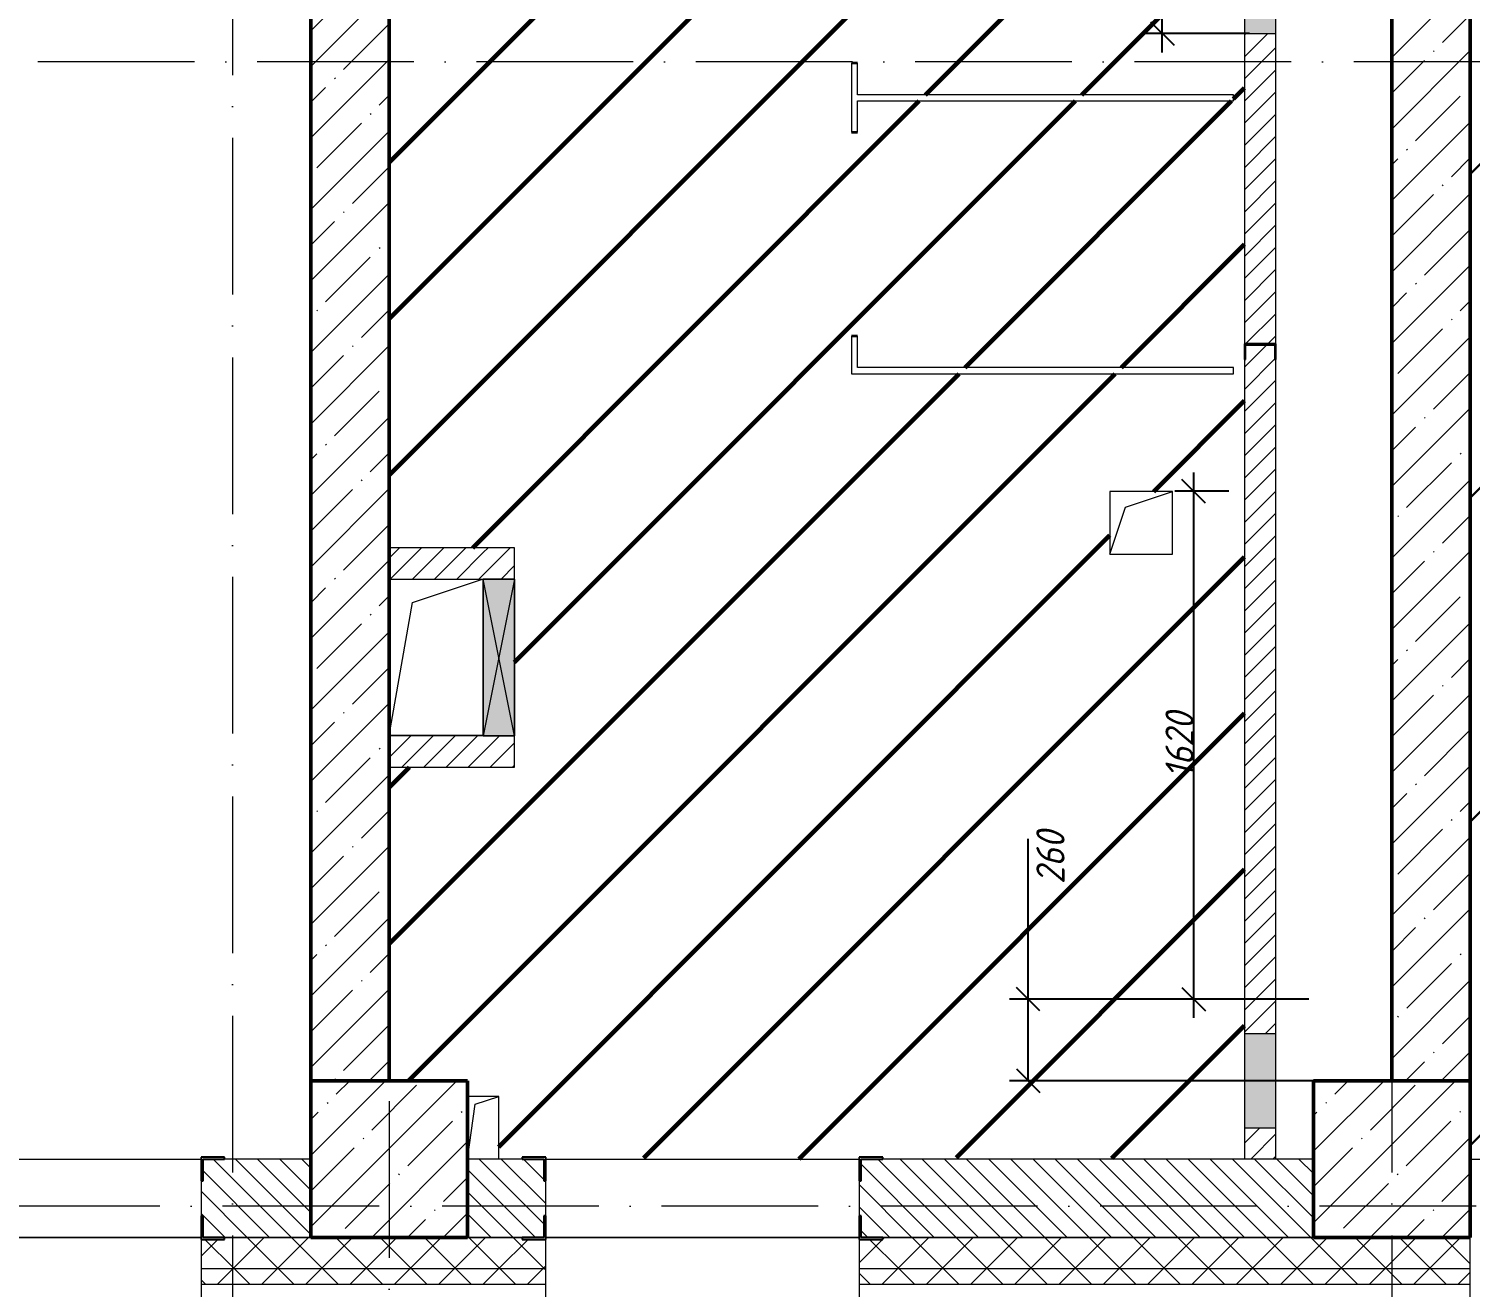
# Model space of a CAD drawing. Header units: millimetres. Extents: x -606178 to 312196, y -19338 to 632709.
# Drawn here: x -78365 to -73765, y 506817 to 510830 of the extents above; entities that cross this region are included whole.
import ezdxf

# ---------------------------------------------------------------- set-up
doc = ezdxf.new("R2010")
doc.units = ezdxf.units.MM
doc.linetypes.add('50_200_ШТРИХ_1Т_ш5_п1_п1_', pattern=[700, 500, -100, 0, -100])
for name, color, linetype, lineweight in [('4) ЛЕстницы', 5, 'Continuous', 30), ('6.4.1) Окр пт с инж. ПТ2.16', 3, 'Continuous', 60), ('A-____-____-DIMS', 7, 'Continuous', 9), ('A-DETL-GENF-OTLN', 7, 'Continuous', 9), ('A-DOOR-OPNG-MCUT', 7, 'Continuous', 35), ('A-FLOR-____-OTLN', 7, 'Continuous', 9), ('A-GENM-____-MCUT', 7, 'Continuous', 25), ('A-GENM-____-OTLN', 7, 'Continuous', 9), ('A-GENM-____-OTLN-1', 7, 'Continuous', 25), ('A-GLAZ-____-OTLN', 7, 'Continuous', 9), ('A-WALL-____-MCUT', 7, 'Continuous', 13), ('A-WALL-____-MCUT-1', 7, 'Continuous', 9), ('A-WALL-____-MCUT-2', 7, 'Continuous', 50), ('A-WALL-____-OTLN', 7, 'Continuous', 9), ('A-WALL-____-PATT-1', 7, 'Continuous', 9), ('A-WALL-FNSH-MCUT-1', 7, 'Continuous', 9), ('S-COLS-____-MCUT', 7, 'Continuous', 50), ('S-COLS-____-OTLN', 7, 'Continuous', 9), ('S-GRID-____-OTLN-1', 7, '50_200_ШТРИХ_1Т_ш5_п1_п1_', 9)]:
    doc.layers.add(name, color=color, linetype=linetype, lineweight=lineweight)
doc.layers.add('A-DOOR-____-OTLN-1', color=7, linetype='Continuous', lineweight=9, true_color=0xffffff)
doc.styles.add('ISOCPEUR_I_7', font='isocpeui.ttf', dxfattribs={"width": 0.9, "height": 90})
doc.dimstyles.new('ISO-1_8_0_9К_СРЕДНИЙ_Кладочные_1', dxfattribs={"dimscale": 304.8, "dimtxt": 89.638306, "dimasz": 0.246063, "dimexe": 0.19685, "dimexo": 0, "dimgap": 0, "dimtad": 1, "dimdec": 3, "dimrnd": 0.001, "dimdsep": 46, "dimtxsty": 'ISOCPEUR_I_7', "dimblk1": 'OBLIQUE', "dimblk2": 'OBLIQUE', "dimsah": 1, "dimcen": 0.09, "dimdle": 0.19685, "dimazin": 0, "dimtfac": 1, "dimtdec": 4, "dimtix": 1, "dimtmove": 0, "dimatfit": 3, "dimfxl": 1, "dimtvp": 1, "dimtolj": 1, "dimtzin": 0, "dimarcsym": 2})
doc.dimstyles.new('ISO-1_8_0_9К_СРЕДНИЙ_Кладочные_2', dxfattribs={"dimscale": 304.8, "dimtxt": 89.638306, "dimasz": 0.246063, "dimexe": 0.19685, "dimexo": 0, "dimgap": 0, "dimtad": 1, "dimdec": 3, "dimrnd": 0.001, "dimdsep": 46, "dimtxsty": 'ISOCPEUR_I_7', "dimblk1": 'OBLIQUE', "dimblk2": 'OBLIQUE', "dimsah": 1, "dimcen": 0.09, "dimdle": 0.19685, "dimazin": 0, "dimtfac": 1, "dimtdec": 4, "dimtix": 1, "dimtmove": 1, "dimatfit": 3, "dimfxl": 1, "dimtvp": 1, "dimtolj": 1, "dimtzin": 0, "dimarcsym": 2})
pattern_1 = [(45, (-140714.89, 451794.26), (-114.04925, 114.04925), []), (45, (-140600.84, 451794.26), (-114.04925, 114.04925), [201.612, -40.322, 3.353, -36.97])]
pattern_2 = [(45, (-140714.89, 451794.26), (-70.71068, 70.71068), []), (135, (-140714.89, 451794.26), (-70.71068, -70.71068), [])]
pattern_3 = [(45, (-140714.89, 451794.26), (-35.35534, 35.35534), [])]
pattern_4 = [(135, (-140714.89, 451794.26), (-35.35534, -35.35534), [])]

# ---------------------------------------------------------------- blocks, each defined once
blk = doc.blocks.new('BSC_Колонна _Прямоугольная - 500х500-V20-АР1_План отверстий 3 этажа в осях 1-64_Ю-ЯЯ')
at = {"layer": 'S-COLS-____-OTLN'}
h = blk.add_hatch(dxfattribs=at)
h.set_pattern_fill('FP_27', color=256, style=0, pattern_type=2)
h.set_pattern_definition([(45, (-63500, -55431.04), (-114.04925, 114.04925), []), (45, (-63385.95, -55431.04), (-114.04925, 114.04925), [201.613, -40.323, 3.353, -36.97])])
h.paths.add_polyline_path([(-250, -250), (250, -250), (250, 250), (-250, 250)], flags=0)
at = {"layer": 'S-COLS-____-MCUT'}
for p, q in [((250, 250), (-250, 250)), ((-250, 250), (-250, -250)), ((250, -250), (250, 250)), ((-250, -250), (250, -250))]:
    blk.add_line(p, q, dxfattribs=at)
blk = doc.blocks.new('BSC_Колонна _Прямоугольная - 500х500-V61-АР1_План отверстий 3 этажа в осях 1-64_Ю-ЯЯ')
at = {"layer": 'S-COLS-____-OTLN'}
h = blk.add_hatch(dxfattribs=at)
h.set_pattern_fill('FP_69', color=256, style=0, pattern_type=2)
h.set_pattern_definition([(45, (-66700, -55431.04), (-114.04925, 114.04925), []), (45, (-66585.95, -55431.04), (-114.04925, 114.04925), [201.613, -40.323, 3.353, -36.97])])
h.paths.add_polyline_path([(-250, -250), (250, -250), (250, 250), (-250, 250)], flags=0)
at = {"layer": 'S-COLS-____-MCUT'}
for p, q in [((250, 250), (-250, 250)), ((-250, 250), (-250, -250)), ((250, -250), (250, 250)), ((-250, -250), (250, -250))]:
    blk.add_line(p, q, dxfattribs=at)
blk = doc.blocks.new('DOR_ДУ_распашная__1Ст_Прямоугольная_ШЕР - Вн_650х2100h_Кабинки С_у-18405741-АР1_План отверстий 3 этажа в осях 1-64_Ю-ЯЯ')
at = {"layer": 'A-DOOR-OPNG-MCUT'}
for p, q in [((-325, -10), (-325, 10)), ((325, 10), (325, -10))]:
    blk.add_line(p, q, dxfattribs=at)
blk = doc.blocks.new('Фахверк_СКБ_Уголок - 250_2700-27497298-АР1_План отверстий 3 этажа в осях 1-64_Ю-ЯЯ')
at = {"layer": 'A-GENM-____-MCUT'}
for p, q in [((200, 181), (125, 181)), ((125, 181), (125, 106)), ((131, 106), (131, 175)), ((131, 175), (200, 175)), ((200, 175), (200, 181)), ((125, 106), (131, 106)), ((131, -6), (125, -6)), ((125, -6), (125, -81)), ((131, -75), (131, -6)), ((125, -81), (200, -81)), ((200, -75), (131, -75)), ((200, -81), (200, -75))]:
    blk.add_line(p, q, dxfattribs=at)
blk = doc.blocks.new('154_Фахверк_СКБ_Швеллер - Тип_100_3960-28331862-АР1_План отверстий 3 этажа в осях 1-64_Ю-ЯЯ')
at = {"layer": 'A-GENM-____-MCUT'}
for p, q in [((175, 50), (125, 50)), ((125, 50), (125, -50)), ((128, 47), (175, 47)), ((128, -47), (128, 47)), ((175, 47), (175, 50)), ((125, -50), (175, -50)), ((175, -47), (128, -47)), ((175, -50), (175, -47))]:
    blk.add_line(p, q, dxfattribs=at)
blk = doc.blocks.new('AR_Отверстие Ниша - Лючок-32402933-АР1_План отверстий 3 этажа в осях 1-64_Ю-ЯЯ')
at = {"layer": 'A-GLAZ-____-OTLN'}
blk.add_hatch(color=256, dxfattribs=at).paths.add_polyline_path([(150, -50), (150, 50), (-150, 50), (-150, -50)], flags=0)
for p, q in [((150, 50), (-150, 50)), ((-150, 50), (-150, -50)), ((150, -50), (150, 50)), ((-150, -50), (150, -50))]:
    blk.add_line(p, q, dxfattribs=at)
blk = doc.blocks.new('AR_Отверстие Ниша - Лючок-32402858-АР1_План отверстий 3 этажа в осях 1-64_Ю-ЯЯ')
at = {"layer": 'A-GLAZ-____-OTLN'}
blk.add_hatch(color=256, dxfattribs=at).paths.add_polyline_path([(200, -50), (200, 50), (-200, 50), (-200, -50)], flags=0)
for p, q in [((200, 50), (-200, 50)), ((-200, 50), (-200, -50)), ((200, -50), (200, 50)), ((-200, -50), (200, -50))]:
    blk.add_line(p, q, dxfattribs=at)
blk = doc.blocks.new('AR_Отверстие прямоугольное _в плите_ - AR_Отверстие прямоугольное _в плите_-30459207-АР1_План отверстий 3 этажа в осях 1-64_Ю-ЯЯ')
at = {"layer": 'A-GENM-____-OTLN'}
for p, q in [((100, 100), (-100, 100)), ((-100, 100), (-100, -100)), ((-50, 50), (100, 100)), ((100, -100), (100, 100)), ((-100, -100), (-50, 50)), ((-100, -100), (100, -100))]:
    blk.add_line(p, q, dxfattribs=at)
blk = doc.blocks.new('AR_Отверстие прямоугольное _в плите_ - AR_Отверстие прямоугольное _в плите_-30510843-АР1_План отверстий 3 этажа в осях 1-64_Ю-ЯЯ')
at = {"layer": 'A-GENM-____-OTLN'}
for p, q in [((50, 100), (-50, 100)), ((-25, 75), (50, 100)), ((50, -100), (50, 100)), ((-50, -100), (-25, 75))]:
    blk.add_line(p, q, dxfattribs=at)
blk = doc.blocks.new('AR_Отверстие прямоугольное _в плите_ - AR_Отверстие прямоугольное _в плите_-30459333-АР1_План отверстий 3 этажа в осях 1-64_Ю-ЯЯ')
at = {"layer": 'A-GENM-____-OTLN'}
for p, q in [((-75, 175), (148.4, 249.5)), ((-150, -250), (-75, 175)), ((-150, -250), (150, -250))]:
    blk.add_line(p, q, dxfattribs=at)
blk = doc.blocks.new('AR_Отверстие прямоугольное _в стене__БезПР - AR_Отверстие прямоугольное _в стене__БезПР-36789228-АР1_План отверстий 3 этажа в осях 1-64_Ю-ЯЯ')
at = {"layer": 'A-GLAZ-____-OTLN'}
blk.add_hatch(color=256, dxfattribs=at).paths.add_polyline_path([(250, -50), (250, 50), (-250, 50), (-250, -50), (-192.4, -50)], flags=0)
at = {"layer": 'A-DETL-GENF-OTLN'}
for p, q in [((-250, -50), (-250, 50)), ((-250, 50), (250, 50)), ((250, 50), (-250, -50)), ((-250, 50), (250, -50)), ((250, 50), (-250, 50)), ((-250, 50), (-250, -50)), ((250, 50), (250, -50)), ((250, -50), (250, 50)), ((250, -50), (-250, -50)), ((-250, -50), (250, -50))]:
    blk.add_line(p, q, dxfattribs=at)
at = {"layer": 'A-GLAZ-____-OTLN'}
blk.add_line((250, 50), (-250, 50), dxfattribs=at)
blk = doc.blocks.new('_Oblique')
at = {"color": 0, "linetype": 'ByBlock', "lineweight": -2}
blk.add_line((-0.5, -0.5), (0.5, 0.5), dxfattribs=at)
blk = doc.blocks.new('*D5239')
at = {"layer": 'A-____-____-DIMS', "color": 0, "lineweight": -2, "transparency": 16777216}
for p, q in [((-74747.4, 510755.3), (-74747.4, 511705.3)), ((-74467.5, 511645.3), (-74807.4, 511645.3)), ((-74468.8, 510815.3), (-74807.4, 510815.3))]:
    blk.add_line(p, q, dxfattribs=at)
at = {"layer": 'Defpoints', "color": 0, "transparency": 16777216}
for p in [(-74747.4, 511645.3), (-74467.5, 511645.3), (-74468.8, 510815.3)]:
    blk.add_point(p, dxfattribs=at)
at = {"layer": 'A-____-____-DIMS', "color": 0, "lineweight": -2, "transparency": 16777216, "xscale": 75, "yscale": 75, "zscale": 75}
for p, rotation in [((-74747.4, 511645.3), 90), ((-74747.4, 510815.3), 270)]:
    blk.add_blockref('_Oblique', p, dxfattribs=dict(at, rotation=rotation))
at = {"layer": 'A-____-____-DIMS', "color": 0, "transparency": 16777216, "insert": (-74792.4, 511230.3), "char_height": 90, "width": 409.578, "attachment_point": 5, "rotation": 90, "style": 'ISOCPEUR_I_7'}
blk.add_mtext('\\A1;830', dxfattribs=at)
blk = doc.blocks.new('*D5241')
at = {"layer": 'A-____-____-DIMS', "color": 0, "lineweight": -2, "transparency": 16777216}
for p, q in [((-74647.4, 509415.3), (-74647.4, 507675.3)), ((-74534.9, 509355.3), (-74707.4, 509355.3)), ((-74279.9, 507735.3), (-74707.4, 507735.3))]:
    blk.add_line(p, q, dxfattribs=at)
at = {"layer": 'Defpoints', "color": 0, "transparency": 16777216}
for p in [(-74534.9, 509355.3), (-74647.4, 507735.3), (-74279.9, 507735.3)]:
    blk.add_point(p, dxfattribs=at)
at = {"layer": 'A-____-____-DIMS', "color": 0, "lineweight": -2, "transparency": 16777216, "xscale": 75, "yscale": 75, "zscale": 75}
for p, rotation in [((-74647.4, 509355.3), 90), ((-74647.4, 507735.3), 270)]:
    blk.add_blockref('_Oblique', p, dxfattribs=dict(at, rotation=rotation))
at = {"layer": 'A-____-____-DIMS', "color": 0, "transparency": 16777216, "insert": (-74692.4, 508545.3), "char_height": 90, "width": 504.733, "attachment_point": 5, "rotation": 90, "style": 'ISOCPEUR_I_7'}
blk.add_mtext('\\A1;1620', dxfattribs=at)
blk = doc.blocks.new('*D5242')
at = {"layer": 'A-____-____-DIMS', "color": 0, "lineweight": -2, "transparency": 16777216}
for p, q in [((-75175.5, 507735.3), (-75175.5, 508247)), ((-75175.5, 507475.3), (-75175.5, 507795.3)), ((-74279.9, 507735.3), (-75235.5, 507735.3)), ((-74264.9, 507475.3), (-75235.5, 507475.3))]:
    blk.add_line(p, q, dxfattribs=at)
at = {"layer": 'Defpoints', "color": 0, "transparency": 16777216}
for p in [(-74279.9, 507735.3), (-75175.5, 507475.3), (-74264.9, 507475.3)]:
    blk.add_point(p, dxfattribs=at)
at = {"layer": 'A-____-____-DIMS', "color": 0, "lineweight": -2, "transparency": 16777216, "xscale": 75, "yscale": 75, "zscale": 75}
for p, rotation in [((-75175.5, 507735.3), 90), ((-75175.5, 507475.3), 270)]:
    blk.add_blockref('_Oblique', p, dxfattribs=dict(at, rotation=rotation))
at = {"layer": 'A-____-____-DIMS', "color": 0, "transparency": 16777216, "insert": (-75149.4, 508102.2), "char_height": 90, "width": 409.578, "attachment_point": 1, "rotation": 90, "line_spacing_factor": 1.149209, "style": 'ISOCPEUR_I_7'}
blk.add_mtext('\\A1;260', dxfattribs=at)

msp = doc.modelspace()

# ---------------------------------------------------------------- hatches: boundary and pattern name
at = {"layer": '4) ЛЕстницы'}
h = msp.add_hatch(dxfattribs=at)
h.set_pattern_fill('ANSI31', color=256, scale=230)
h.set_pattern_definition([(45, (-424485.6, 538657.7), (-516.3647, 516.3647), [])])
h.paths.add_polyline_path([(-73764.891, 514725.3011), (-71714.891, 514725.3011), (-71714.891, 507225.3011), (-73764.891, 507225.3011)])
at = {"layer": '6.4.1) Окр пт с инж. ПТ2.16'}
h = msp.add_hatch(dxfattribs=at)
h.set_pattern_fill('ANSI31', color=256, scale=111)
h.paths.add_polyline_path([(-74484.891, 509775.3011), (-74484.891, 509825.3011), (-74484.891, 510725.3011), (-75719.891, 510725.3011), (-75719.891, 510620.3011), (-74519.891, 510620.3011), (-74519.891, 510600.3011), (-75719.891, 510600.3011), (-75719.891, 510500.3011), (-75739.891, 510500.3011), (-75739.891, 510725.3011), (-77214.891, 510725.3011), (-77214.891, 509175.3011), (-76814.891, 509175.3011), (-76814.891, 509075.3011), (-76814.891, 508575.3011), (-76814.891, 508475.3011), (-77214.891, 508475.3011), (-77214.891, 507475.3011), (-76964.891, 507475.3011), (-76964.891, 507425.3011), (-76864.891, 507425.3011), (-76864.891, 507225.3011), (-76789.891, 507225.3011), (-76789.891, 507231.3011), (-76714.891, 507231.3011), (-75714.891, 507225.3011), (-75714.891, 507231.3011), (-75639.891, 507231.3011), (-74484.891, 507226.2611), (-74484.891, 507325.3011), (-74484.891, 507625.3011)])
h.paths.add_polyline_path([(-74914.891, 509155.0943), (-74914.891, 509355.0943), (-74714.891, 509355.0943), (-74714.891, 509155.0943)], flags=16)
h.paths.add_polyline_path([(-75739.891, 509730.3011), (-75739.891, 509850.3011), (-75719.891, 509850.3011), (-75719.891, 509750.3011), (-74519.891, 509750.3011), (-74519.891, 509730.3011)], flags=16)
h.paths.add_polyline_path([(-74484.891, 514360.3011), (-74484.891, 514660.3011), (-74484.891, 514775.3011), (-75139.891, 514775.3011), (-75139.891, 514769.3011), (-75214.891, 514769.3011), (-75220.891, 514769.3011), (-75289.891, 514769.3011), (-76289.891, 514769.4103), (-76289.891, 514769.3011), (-76358.891, 514769.3011), (-76364.891, 514769.3011), (-76439.891, 514769.3011), (-76764.891, 514769.3374), (-76764.891, 514225.3011), (-76764.891, 513625.3011), (-76764.891, 513275.3011), (-76994.891, 513275.3011), (-77194.891, 513275.3011), (-77214.891, 513275.3011), (-77214.891, 510725.3011), (-74484.891, 510725.3011), (-74484.891, 510815.3011), (-74484.891, 511215.3011), (-74484.891, 511645.3011), (-74484.891, 512145.3011), (-74484.891, 512375.3011), (-75384.891, 512375.3011), (-75634.891, 512375.3011), (-75764.891, 512375.3011), (-75814.891, 512375.3011), (-75814.891, 512475.3011), (-75764.891, 512475.3011), (-75634.891, 512475.3011), (-75384.891, 512475.3011), (-74484.891, 512475.3011)])
h.paths.add_polyline_path([(-76414.891, 514075.3011), (-76614.891, 514075.3011), (-76614.891, 514275.3011), (-76414.891, 514275.3011)], flags=16)
h.paths.add_polyline_path([(-75739.891, 512340.3011), (-75719.891, 512340.3011), (-75719.891, 512240.3011), (-75739.891, 512240.3011)], flags=16)
h.paths.add_polyline_path([(-75739.891, 511590.3011), (-75719.891, 511590.3011), (-75719.891, 511490.3011), (-74519.891, 511490.3011), (-74519.891, 511470.3011), (-75719.891, 511470.3011), (-75719.891, 511370.3011), (-75739.891, 511370.3011)], flags=16)
at = {"layer": 'A-WALL-____-PATT-1'}
h = msp.add_hatch(dxfattribs=at)
h.set_pattern_fill('FP_12', color=256, style=0, pattern_type=2)
h.set_pattern_definition(pattern_1)
h.paths.add_polyline_path([(-74014.891, 507475.3011), (-73764.891, 507475.3011), (-73764.891, 514975.3011), (-74014.891, 514975.3011), (-74014.891, 509017.7119)], flags=0)
h = msp.add_hatch(dxfattribs=at)
h.set_pattern_fill('FP_8', color=256, style=0, pattern_type=2)
h.set_pattern_definition(pattern_3)
h.paths.add_polyline_path([(-74484.891, 507225.3011), (-74384.891, 507225.3011), (-74384.891, 507325.3011), (-74484.891, 507325.3011)], flags=0)
h.paths.add_polyline_path([(-74392.658, 507625.3011), (-74384.891, 507625.3011), (-74384.891, 509775.3011), (-74387.891, 509775.3011), (-74387.891, 509822.3011), (-74481.891, 509822.3011), (-74481.891, 509775.3011), (-74484.891, 509775.3011), (-74484.891, 507625.3011)], flags=0)
h.paths.add_polyline_path([(-74387.891, 509825.3011), (-74384.891, 509825.3011), (-74384.891, 510815.3011), (-74484.891, 510815.3011), (-74484.891, 509825.3011), (-74435.3764, 509825.3011)], flags=0)
h.paths.add_polyline_path([(-74462.3667, 511215.3011), (-74384.891, 511215.3011), (-74384.891, 511645.3011), (-74484.891, 511645.3011), (-74484.891, 511215.3011)], flags=0)
h.paths.add_polyline_path([(-74384.891, 512145.3011), (-74384.891, 514360.3011), (-74484.891, 514360.3011), (-74484.891, 512145.3011), (-74480.4249, 512145.3011)], flags=0)
h.paths.add_polyline_path([(-74384.891, 514660.3011), (-74384.891, 514775.3011), (-74484.891, 514775.3011), (-74484.891, 514660.3011), (-74389.6826, 514660.3011)], flags=0)
h = msp.add_hatch(dxfattribs=at)
h.set_pattern_fill('FP_12', color=256, style=0, pattern_type=2)
h.set_pattern_definition(pattern_1)
h.paths.add_polyline_path([(-77214.891, 507475.3011), (-77214.891, 514475.3011), (-77464.891, 514475.3011), (-77464.891, 507475.3011)], flags=0)
h = msp.add_hatch(dxfattribs=at)
h.set_pattern_fill('FP_8', color=256, style=0, pattern_type=2)
h.set_pattern_definition(pattern_3)
h.paths.add_polyline_path([(-77214.891, 509075.3011), (-76914.891, 509075.3011), (-76914.891, 509175.3011), (-77214.891, 509175.3011)], flags=0)
h = msp.add_hatch(dxfattribs=at)
h.set_pattern_fill('FP_8', color=256, style=0, pattern_type=2)
h.set_pattern_definition(pattern_3)
h.paths.add_polyline_path([(-76914.891, 509075.3011), (-76814.891, 509075.3011), (-76814.891, 509175.3011), (-76914.891, 509175.3011)], flags=0)
h = msp.add_hatch(dxfattribs=at)
h.set_pattern_fill('FP_8', color=256, style=0, pattern_type=2)
h.set_pattern_definition(pattern_3)
h.paths.add_polyline_path([(-77214.891, 508475.3011), (-76814.891, 508475.3011), (-76814.891, 508575.3011), (-77214.891, 508575.3011)], flags=0)
h = msp.add_hatch(dxfattribs=at)
h.set_pattern_fill('FP_9', color=256, style=0, pattern_type=2)
h.set_pattern_definition(pattern_4)
h.paths.add_polyline_path([(-77808.891, 506975.3011), (-77464.891, 506975.3011), (-77464.891, 507225.3011), (-77808.891, 507225.3011), (-77808.891, 507156.3011), (-77814.891, 507156.3011), (-77814.891, 507044.3011), (-77808.891, 507044.3011)], flags=0)
h.paths.add_polyline_path([(-79689.891, 506975.3011), (-79620.891, 506975.3011), (-79620.891, 507044.3011), (-79614.891, 507044.3011), (-79614.891, 507156.3011), (-79620.891, 507156.3011), (-79620.891, 507225.3011), (-80808.891, 507225.3011), (-80808.891, 507156.3011), (-80814.891, 507156.3011), (-80814.891, 507044.3011), (-80808.891, 507044.3011), (-80808.891, 506975.3011), (-80635.1311, 506975.3011)], flags=0)
h.paths.add_polyline_path([(-82620.891, 506975.3011), (-82620.891, 507044.3011), (-82614.891, 507044.3011), (-82614.891, 507156.3011), (-82620.891, 507156.3011), (-82620.891, 507225.3011), (-82964.891, 507225.3011), (-82964.891, 506975.3011), (-82689.891, 506975.3011)], flags=0)
h = msp.add_hatch(dxfattribs=at)
h.set_pattern_fill('FP_9', color=256, style=0, pattern_type=2)
h.set_pattern_definition(pattern_4)
h.paths.add_polyline_path([(-74264.891, 506975.3011), (-74264.891, 507225.3011), (-75708.891, 507225.3011), (-75708.891, 507156.3011), (-75714.891, 507156.3011), (-75714.891, 507044.3011), (-75708.891, 507044.3011), (-75708.891, 506975.3011), (-75332.7383, 506975.3011)], flags=0)
h.paths.add_polyline_path([(-76964.891, 506975.3011), (-76720.891, 506975.3011), (-76720.891, 507044.3011), (-76714.891, 507044.3011), (-76714.891, 507156.3011), (-76720.891, 507156.3011), (-76720.891, 507225.3011), (-76964.891, 507225.3011), (-76964.891, 506981.3011)], flags=0)
h = msp.add_hatch(dxfattribs=at)
h.set_pattern_fill('FP_4', color=256, style=0, pattern_type=2)
h.set_pattern_definition(pattern_2)
h.paths.add_polyline_path([(-66495.4168, 506875.3011), (-66414.891, 506875.3011), (-66414.891, 506975.3011), (-72764.891, 506975.3011), (-72764.891, 506875.3011), (-70030.3454, 506875.3011)], flags=0)
h.paths.add_polyline_path([(-77100.2026, 506875.3011), (-76714.891, 506875.3011), (-76714.891, 506969.3011), (-76789.891, 506969.3011), (-76789.891, 506975.3011), (-77739.891, 506975.3011), (-77739.891, 506969.3011), (-77814.891, 506969.3011), (-77814.891, 506875.3011), (-77464.891, 506875.3011)], flags=0)
h.paths.add_polyline_path([(-75332.7383, 506875.3011), (-73764.891, 506875.3011), (-73764.891, 506975.3011), (-75639.891, 506975.3011), (-75639.891, 506969.3011), (-75714.891, 506969.3011), (-75714.891, 506875.3011)], flags=0)
h.paths.add_polyline_path([(-80739.891, 506875.3011), (-79614.891, 506875.3011), (-79614.891, 506969.3011), (-79689.891, 506969.3011), (-79689.891, 506975.3011), (-80739.891, 506975.3011), (-80739.891, 506969.3011), (-80814.891, 506969.3011), (-80814.891, 506875.3011), (-80808.891, 506875.3011)], flags=0)
h.paths.add_polyline_path([(-82614.891, 506875.3011), (-82614.891, 506969.3011), (-82689.891, 506969.3011), (-82689.891, 506975.3011), (-83739.891, 506975.3011), (-83739.891, 506969.3011), (-83814.891, 506969.3011), (-83814.891, 506875.3011), (-83286.3276, 506875.3011)], flags=0)
h.paths.add_polyline_path([(-86739.891, 506875.3011), (-85614.891, 506875.3011), (-85614.891, 506969.3011), (-85689.891, 506969.3011), (-85689.891, 506975.3011), (-86739.891, 506975.3011), (-86739.891, 506969.3011), (-86814.891, 506969.3011), (-86814.891, 506875.3011)], flags=0)
h.paths.add_polyline_path([(-88689.891, 506875.3011), (-88614.891, 506875.3011), (-88614.891, 506969.3011), (-88689.891, 506969.3011), (-88689.891, 506975.3011), (-89739.891, 506975.3011), (-89739.891, 506969.3011), (-89814.891, 506969.3011), (-89814.891, 506875.3011), (-89472.4526, 506875.3011)], flags=0)
h.paths.add_polyline_path([(-92464.891, 506875.3011), (-91614.891, 506875.3011), (-91614.891, 506969.3011), (-91689.891, 506969.3011), (-91689.891, 506975.3011), (-92739.891, 506975.3011), (-92739.891, 506969.3011), (-92814.891, 506969.3011), (-92814.891, 506875.3011), (-92739.891, 506875.3011)], flags=0)
h.paths.add_polyline_path([(-94774.8454, 506875.3011), (-94614.891, 506875.3011), (-94614.891, 506969.3011), (-94689.891, 506969.3011), (-94689.891, 506975.3011), (-96289.891, 506975.3011), (-96289.891, 506969.3011), (-96364.891, 506969.3011), (-96364.891, 506875.3011), (-95658.5776, 506875.3011)], flags=0)
h.paths.add_polyline_path([(-98309.774, 506875.3011), (-98164.891, 506875.3011), (-98164.891, 506969.3011), (-98239.891, 506969.3011), (-98239.891, 506975.3011), (-99289.891, 506975.3011), (-99289.891, 506969.3011), (-99364.891, 506969.3011), (-99364.891, 506875.3011)], flags=0)
h.paths.add_polyline_path([(-101164.891, 506875.3011), (-101164.891, 506969.3011), (-101239.891, 506969.3011), (-101239.891, 506975.3011), (-102289.891, 506975.3011), (-102289.891, 506969.3011), (-102364.891, 506969.3011), (-102364.891, 506875.3011), (-101844.7026, 506875.3011)], flags=0)
h.paths.add_polyline_path([(-104495.899, 506875.3011), (-104164.891, 506875.3011), (-104164.891, 506969.3011), (-104239.891, 506969.3011), (-104239.891, 506975.3011), (-105289.891, 506975.3011), (-105289.891, 506969.3011), (-105364.891, 506969.3011), (-105364.891, 506875.3011), (-104937.7651, 506875.3011)], flags=0)
h.paths.add_polyline_path([(-108289.891, 506875.3011), (-107164.891, 506875.3011), (-107164.891, 506969.3011), (-107239.891, 506969.3011), (-107239.891, 506975.3011), (-108289.891, 506975.3011), (-108289.891, 506969.3011), (-108364.891, 506969.3011), (-108364.891, 506875.3011), (-108358.891, 506875.3011)], flags=0)
h.paths.add_polyline_path([(-111364.891, 506875.3011), (-110164.891, 506875.3011), (-110164.891, 506969.3011), (-110239.891, 506969.3011), (-110239.891, 506975.3011), (-111289.891, 506975.3011), (-111289.891, 506969.3011), (-111364.891, 506969.3011)], flags=0)
h.paths.add_polyline_path([(-113164.891, 506875.3011), (-113164.891, 506969.3011), (-113239.891, 506969.3011), (-113239.891, 506975.3011), (-114289.891, 506975.3011), (-114289.891, 506969.3011), (-114364.891, 506969.3011), (-114364.891, 506875.3011), (-113333.2204, 506875.3011)], flags=0)
h.paths.add_polyline_path([(-117289.891, 506875.3011), (-116164.891, 506875.3011), (-116164.891, 506969.3011), (-116239.891, 506969.3011), (-116239.891, 506975.3011), (-117289.891, 506975.3011), (-117289.891, 506969.3011), (-117364.891, 506969.3011), (-117364.891, 506875.3011), (-117358.891, 506875.3011)], flags=0)
h.paths.add_polyline_path([(-119164.891, 506875.3011), (-119164.891, 506969.3011), (-119239.891, 506969.3011), (-119239.891, 506975.3011), (-120289.891, 506975.3011), (-120289.891, 506969.3011), (-120364.891, 506969.3011), (-120364.891, 506875.3011), (-119239.891, 506875.3011)], flags=0)
h.paths.add_polyline_path([(-122514.891, 506875.3011), (-122164.891, 506875.3011), (-122164.891, 506969.3011), (-122239.891, 506969.3011), (-122239.891, 506975.3011), (-123289.891, 506975.3011), (-123289.891, 506969.3011), (-123364.891, 506969.3011), (-123364.891, 506875.3011), (-123014.891, 506875.3011)], flags=0)
h.paths.add_polyline_path([(-124364.891, 506875.3011), (-124364.891, 506969.3011), (-124439.891, 506969.3011), (-124439.891, 506975.3011), (-134164.891, 506975.3011), (-134164.891, 506875.3011), (-124821.7383, 506875.3011)], flags=0)
h.paths.add_polyline_path([(-135164.891, 506875.3011), (-135164.891, 506975.3011), (-143164.891, 506975.3011), (-143164.891, 506875.3011), (-137193.9883, 506875.3011)], flags=0)
h = msp.add_hatch(dxfattribs=at)
h.set_pattern_fill('FP_4', color=256, style=0, pattern_type=2)
h.set_pattern_definition(pattern_2)
h.paths.add_polyline_path([(-66414.891, 506825.3011), (-66414.891, 506875.3011), (-72764.891, 506875.3011), (-72764.891, 506825.3011), (-66495.4168, 506825.3011)], flags=0)
h.paths.add_polyline_path([(-73764.891, 506825.3011), (-73764.891, 506875.3011), (-75714.891, 506875.3011), (-75714.891, 506825.3011), (-75332.7383, 506825.3011)], flags=0)
h.paths.add_polyline_path([(-79614.891, 506825.3011), (-79614.891, 506875.3011), (-80814.891, 506875.3011), (-80814.891, 506825.3011), (-80635.1311, 506825.3011)], flags=0)
h.paths.add_polyline_path([(-77100.2026, 506825.3011), (-76714.891, 506825.3011), (-76714.891, 506875.3011), (-77814.891, 506875.3011), (-77814.891, 506825.3011)], flags=0)
h.paths.add_polyline_path([(-83286.3276, 506825.3011), (-82614.891, 506825.3011), (-82614.891, 506875.3011), (-83814.891, 506875.3011), (-83814.891, 506825.3011)], flags=0)
h.paths.add_polyline_path([(-85614.891, 506825.3011), (-85614.891, 506875.3011), (-86814.891, 506875.3011), (-86814.891, 506825.3011), (-85937.524, 506825.3011)], flags=0)
h.paths.add_polyline_path([(-88614.891, 506825.3011), (-88614.891, 506875.3011), (-89814.891, 506875.3011), (-89814.891, 506825.3011), (-89472.4526, 506825.3011)], flags=0)
h.paths.add_polyline_path([(-91614.891, 506825.3011), (-91614.891, 506875.3011), (-92814.891, 506875.3011), (-92814.891, 506825.3011), (-92123.649, 506825.3011)], flags=0)
h.paths.add_polyline_path([(-94614.891, 506825.3011), (-94614.891, 506875.3011), (-96364.891, 506875.3011), (-96364.891, 506825.3011), (-94774.8454, 506825.3011)], flags=0)
h.paths.add_polyline_path([(-98164.891, 506825.3011), (-98164.891, 506875.3011), (-99364.891, 506875.3011), (-99364.891, 506825.3011), (-98309.774, 506825.3011)], flags=0)
h.paths.add_polyline_path([(-101164.891, 506825.3011), (-101164.891, 506875.3011), (-102364.891, 506875.3011), (-102364.891, 506825.3011), (-101844.7026, 506825.3011)], flags=0)
h.paths.add_polyline_path([(-104164.891, 506825.3011), (-104164.891, 506875.3011), (-105364.891, 506875.3011), (-105364.891, 506825.3011), (-104495.899, 506825.3011)], flags=0)
h.paths.add_polyline_path([(-108364.891, 506825.3011), (-107164.891, 506825.3011), (-107164.891, 506875.3011), (-108364.891, 506875.3011)], flags=0)
h.paths.add_polyline_path([(-110682.024, 506825.3011), (-110164.891, 506825.3011), (-110164.891, 506875.3011), (-111364.891, 506875.3011), (-111364.891, 506825.3011)], flags=0)
h.paths.add_polyline_path([(-113333.2204, 506825.3011), (-113164.891, 506825.3011), (-113164.891, 506875.3011), (-114364.891, 506875.3011), (-114364.891, 506825.3011), (-114216.9526, 506825.3011)], flags=0)
h.paths.add_polyline_path([(-116164.891, 506825.3011), (-116164.891, 506875.3011), (-117364.891, 506875.3011), (-117364.891, 506825.3011), (-116868.149, 506825.3011)], flags=0)
h.paths.add_polyline_path([(-119519.3455, 506825.3011), (-119164.891, 506825.3011), (-119164.891, 506875.3011), (-120364.891, 506875.3011), (-120364.891, 506825.3011)], flags=0)
h.paths.add_polyline_path([(-122170.5419, 506825.3011), (-122164.891, 506825.3011), (-122164.891, 506875.3011), (-123364.891, 506875.3011), (-123364.891, 506825.3011), (-123054.274, 506825.3011)], flags=0)
h.paths.add_polyline_path([(-124821.7383, 506825.3011), (-124364.891, 506825.3011), (-124364.891, 506875.3011), (-134164.891, 506875.3011), (-134164.891, 506825.3011), (-126589.2026, 506825.3011)], flags=0)
h.paths.add_polyline_path([(-135164.891, 506825.3011), (-135164.891, 506875.3011), (-143264.891, 506875.3011), (-143264.891, 506825.3011), (-137193.9883, 506825.3011)], flags=0)

# ---------------------------------------------------------------- linework, layer by layer
at = {"layer": 'A-FLOR-____-OTLN'}
msp.add_line((-76914.891, 508575.8408), (-77214.891, 508575.8408), dxfattribs=at)
at = {"layer": 'A-WALL-____-MCUT'}
for p, q in [((-77464.891, 507225.3011), (-77739.891, 507225.3011)), ((-76789.891, 507225.3011), (-76964.891, 507225.3011)), ((-74264.891, 507225.3011), (-75639.891, 507225.3011)), ((-77814.891, 507156.3011), (-77814.891, 507044.3011)), ((-76714.891, 507044.3011), (-76714.891, 507156.3011)), ((-75714.891, 507156.3011), (-75714.891, 507044.3011)), ((-77814.891, 506969.3011), (-77814.891, 506745.3011)), ((-76714.891, 506745.3011), (-76714.891, 506969.3011)), ((-75714.891, 506969.3011), (-75714.891, 506745.3011)), ((-73764.891, 506745.3011), (-73764.891, 506975.3011))]:
    msp.add_line(p, q, dxfattribs=at)
at = {"layer": 'A-WALL-____-MCUT-1'}
for p, q in [((-77464.891, 506975.3011), (-77739.891, 506975.3011)), ((-77739.891, 506975.3011), (-77464.891, 506975.3011)), ((-76789.891, 506975.3011), (-76964.891, 506975.3011)), ((-76964.891, 506975.3011), (-76789.891, 506975.3011)), ((-74264.891, 506975.3011), (-75639.891, 506975.3011)), ((-75639.891, 506975.3011), (-74264.891, 506975.3011)), ((-76714.891, 506875.3011), (-77814.891, 506875.3011)), ((-73764.891, 506875.3011), (-75714.891, 506875.3011)), ((-76714.891, 506825.3011), (-77814.891, 506825.3011)), ((-73764.891, 506825.3011), (-75714.891, 506825.3011))]:
    msp.add_line(p, q, dxfattribs=at)
at = {"layer": 'A-WALL-____-MCUT-2'}
for p, q in [((-74014.891, 514975.3011), (-74014.891, 507475.3011)), ((-73764.891, 507475.3011), (-73764.891, 514725.3011)), ((-77464.891, 514475.3011), (-77464.891, 507475.3011)), ((-77214.891, 507475.3011), (-77214.891, 514475.3011))]:
    msp.add_line(p, q, dxfattribs=at)
at = {"layer": 'A-WALL-____-OTLN'}
for p, q in [((-79614.891, 507225.3011), (-77814.891, 507225.3011)), ((-76714.891, 507225.3011), (-75714.891, 507225.3011)), ((-73764.891, 507225.3011), (-72764.891, 507225.3011)), ((-79614.891, 506975.3011), (-77814.891, 506975.3011)), ((-77814.891, 506975.3011), (-79614.891, 506975.3011)), ((-76714.891, 506975.3011), (-75714.891, 506975.3011)), ((-75714.891, 506975.3011), (-76714.891, 506975.3011))]:
    msp.add_line(p, q, dxfattribs=at)
at = {"layer": 'A-WALL-FNSH-MCUT-1'}
for p, q in [((-74484.891, 510815.3011), (-74484.891, 509825.3011)), ((-74384.891, 509825.3011), (-74384.891, 510815.3011)), ((-75739.891, 510720.3011), (-75739.891, 510500.3011)), ((-75719.891, 510620.3011), (-75719.891, 510720.3011)), ((-74519.891, 510620.3011), (-75719.891, 510620.3011)), ((-75719.891, 510500.3011), (-75719.891, 510600.3011)), ((-75719.891, 510600.3011), (-74519.891, 510600.3011)), ((-74519.891, 510600.3011), (-74519.891, 510620.3011)), ((-75739.891, 509850.3011), (-75739.891, 509730.3011)), ((-75719.891, 509750.3011), (-75719.891, 509850.3011)), ((-74484.891, 509775.3011), (-74484.891, 507625.3011)), ((-74384.891, 507625.3011), (-74384.891, 509775.3011)), ((-75739.891, 509730.3011), (-74519.891, 509730.3011)), ((-74519.891, 509750.3011), (-75719.891, 509750.3011)), ((-74519.891, 509730.3011), (-74519.891, 509750.3011)), ((-76814.891, 509175.3011), (-77214.891, 509175.3011)), ((-77214.891, 509175.3011), (-77214.891, 509075.3011)), ((-76814.891, 509075.3011), (-76814.891, 509175.3011)), ((-77214.891, 509075.3011), (-76914.891, 509075.3011)), ((-76914.891, 508575.3011), (-77214.891, 508575.3011)), ((-77214.891, 508575.3011), (-77214.891, 508475.3011)), ((-76814.891, 508475.3011), (-76814.891, 508575.3011)), ((-77214.891, 508475.3011), (-76814.891, 508475.3011)), ((-74484.891, 507325.3011), (-74484.891, 507225.3011)), ((-74384.891, 507225.3011), (-74384.891, 507325.3011))]:
    msp.add_line(p, q, dxfattribs=at)
at = {"layer": 'S-GRID-____-OTLN-1'}
for p, q in [((-77714.891, 542687.1106), (-77714.891, 504685.847)), ((-74014.891, 542687.1106), (-74014.891, 504685.847)), ((-77214.891, 542415.4959), (-77214.891, 504852.8552)), ((-65234.8505, 510725.3011), (-145383.6612, 510725.3011)), ((-36640.4843, 507075.3011), (-145383.6612, 507075.3011))]:
    msp.add_line(p, q, dxfattribs=at)

# ---------------------------------------------------------------- block references
at = {"layer": 'A-DOOR-____-OTLN-1', "rotation": 270}
for p in [(-75729.891, 511045.3011), (-75729.891, 510175.3011)]:
    msp.add_blockref('DOR_ДУ_распашная__1Ст_Прямоугольная_ШЕР - Вн_650х2100h_Кабинки С_у-18405741-АР1_План отверстий 3 этажа в осях 1-64_Ю-ЯЯ', p, dxfattribs=at)
at = {"layer": 'A-GENM-____-OTLN'}
for name, p in [('AR_Отверстие прямоугольное _в плите_ - AR_Отверстие прямоугольное _в плите_-30459207-АР1_План отверстий 3 этажа в осях 1-64_Ю-ЯЯ', (-74814.891, 509255.0943)), ('AR_Отверстие прямоугольное _в плите_ - AR_Отверстие прямоугольное _в плите_-30459333-АР1_План отверстий 3 этажа в осях 1-64_Ю-ЯЯ', (-77064.891, 508825.8408)), ('AR_Отверстие прямоугольное _в плите_ - AR_Отверстие прямоугольное _в плите_-30510843-АР1_План отверстий 3 этажа в осях 1-64_Ю-ЯЯ', (-76914.891, 507325.3011))]:
    msp.add_blockref(name, p, dxfattribs=at)
at = {"layer": 'A-GENM-____-OTLN-1'}
for name, p, rotation in [('154_Фахверк_СКБ_Швеллер - Тип_100_3960-28331862-АР1_План отверстий 3 этажа в осях 1-64_Ю-ЯЯ', (-74434.891, 509950.3011), 270.0000000000001), ('Фахверк_СКБ_Уголок - 250_2700-27497298-АР1_План отверстий 3 этажа в осях 1-64_Ю-ЯЯ', (-76589.891, 507150.3011), 180)]:
    msp.add_blockref(name, p, dxfattribs=dict(at, rotation=rotation))
for p in [(-77939.891, 507050.3011), (-75839.891, 507050.3011)]:
    msp.add_blockref('Фахверк_СКБ_Уголок - 250_2700-27497298-АР1_План отверстий 3 этажа в осях 1-64_Ю-ЯЯ', p, dxfattribs=at)
at = {"layer": 'A-GLAZ-____-OTLN'}
for name, p, rotation in [('AR_Отверстие Ниша - Лючок-32402858-АР1_План отверстий 3 этажа в осях 1-64_Ю-ЯЯ', (-74434.891, 511015.3011), 270.0000000000001), ('AR_Отверстие прямоугольное _в стене__БезПР - AR_Отверстие прямоугольное _в стене__БезПР-36789228-АР1_План отверстий 3 этажа в осях 1-64_Ю-ЯЯ', (-76864.891, 508825.3011), 270), ('AR_Отверстие Ниша - Лючок-32402933-АР1_План отверстий 3 этажа в осях 1-64_Ю-ЯЯ', (-74434.891, 507475.3011), 270.0000000000001)]:
    msp.add_blockref(name, p, dxfattribs=dict(at, rotation=rotation))
at = {"layer": 'S-COLS-____-OTLN'}
for name, p in [('BSC_Колонна _Прямоугольная - 500х500-V20-АР1_План отверстий 3 этажа в осях 1-64_Ю-ЯЯ', (-77214.891, 507225.3011)), ('BSC_Колонна _Прямоугольная - 500х500-V61-АР1_План отверстий 3 этажа в осях 1-64_Ю-ЯЯ', (-74014.891, 507225.3011))]:
    msp.add_blockref(name, p, dxfattribs=at)

# ---------------------------------------------------------------- dimensions: what is measured, and where the dimension line sits
at = {"layer": 'A-____-____-DIMS'}
for base, p1, p2, override, picture, middle in [((-74747.4009, 511645.3011), (-74468.7547, 510815.3011), (-74467.4556, 511645.3011), {"dimpost": '<>', "dimfxl": 830.001017}, '*D5239', (-74792.4009, 511230.3011)), ((-74647.4009, 507735.3011), (-74534.891, 509355.3011), (-74279.8996, 507735.3011), {"dimpost": '<>', "dimfxl": 1639.945307}, '*D5241', (-74692.4009, 508545.3011))]:
    dim = msp.add_linear_dim(base=base, p1=p1, p2=p2, angle=90, dimstyle='ISO-1_8_0_9К_СРЕДНИЙ_Кладочные_2', override=override, dxfattribs=at)
    dim.commit()
    dim.dimension.update_dxf_attribs({"geometry": picture, "text_midpoint": middle})
dim = msp.add_linear_dim(base=(-75175.4764, 507475.3011), p1=(-74279.8996, 507735.3011), p2=(-74264.891, 507475.3011), angle=90, dimstyle='ISO-1_8_0_9К_СРЕДНИЙ_Кладочные_1', override={"dimpost": '<>', "dimfxl": 260.432829}, dxfattribs=at)
dim.commit()
dim.dimension.update_dxf_attribs({"geometry": '*D5242', "text_midpoint": (-75089.4445, 508247.0045), "dimtype": 160, "text_rotation": 90})

doc.saveas('drawing.dxf')
